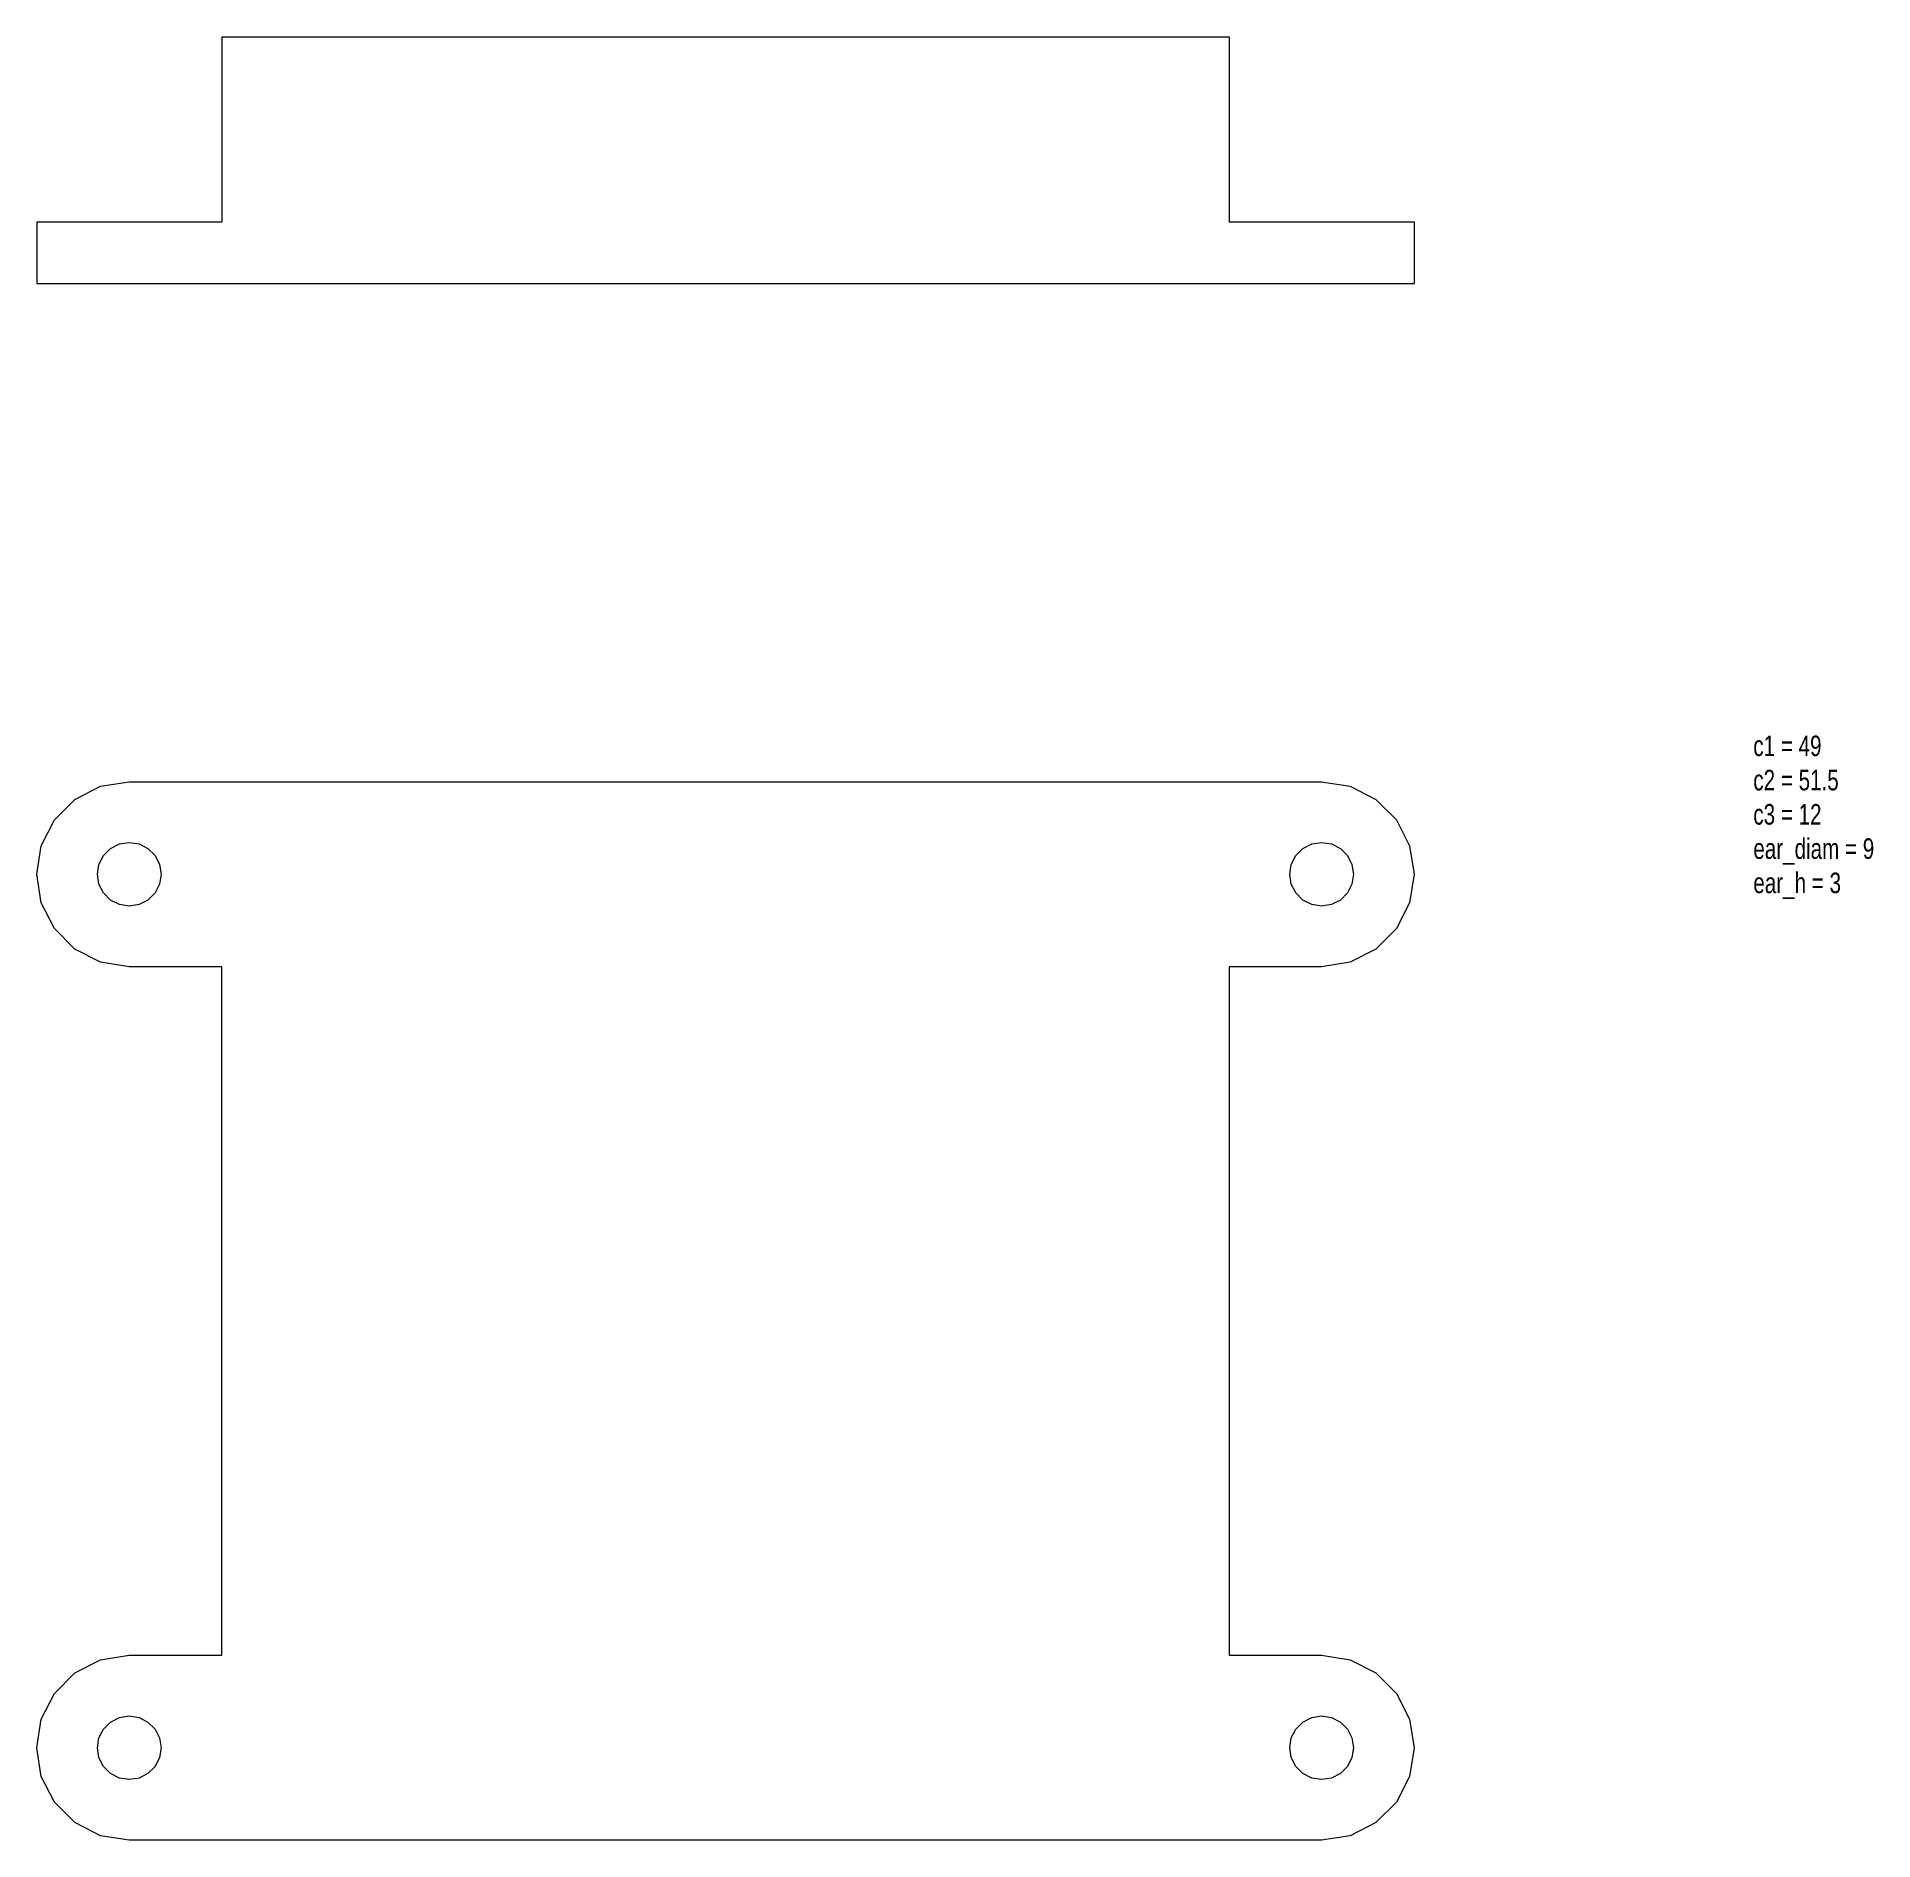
# Model space of a CAD drawing. Header units: millimetres. Extents: x -33.5 to 55.8, y -25.8 to 62.
import ezdxf

# ---------------------------------------------------------------- set-up
doc = ezdxf.new("R2010")
doc.units = ezdxf.units.MM
doc.layers.get('0').update_dxf_attribs({"linetype": 'CONTINUOUS', "lineweight": 0})
doc.layers.add('dimensions', color=2, linetype='CONTINUOUS', lineweight=0)
doc.styles.get("Standard").update_dxf_attribs({"font": 'txt', "width": 0.75})

msp = doc.modelspace()

# ---------------------------------------------------------------- linework, layer by layer
for p, q in [((-24.5, 62), (24.5, 62)), ((-24.5, 62), (-24.5, 53)), ((24.5, 62), (24.5, 53)), ((-33.5, 53), (-24.5, 53)), ((-33.5, 53), (-33.5, 50)), ((24.5, 53), (33.5, 53)), ((33.5, 53), (33.5, 50)), ((-33.5, 50), (33.5, 50)), ((-31.645, 24.891), (-30.391, 25.53)), ((-30.391, 25.53), (-29, 25.75)), ((-29, 25.75), (29, 25.75)), ((29, 25.75), (30.391, 25.53)), ((30.391, 25.53), (31.645, 24.891)), ((-32.641, 23.895), (-31.645, 24.891)), ((31.645, 24.891), (32.641, 23.895)), ((-33.28, 22.641), (-32.641, 23.895)), ((32.641, 23.895), (33.28, 22.641)), ((-33.5, 21.25), (-33.28, 22.641)), ((-30.254, 22.161), (-29.911, 22.504)), ((-29.911, 22.504), (-29.479, 22.724)), ((-29.479, 22.724), (-29, 22.8)), ((-29, 22.8), (-28.521, 22.724)), ((-28.521, 22.724), (-28.089, 22.504)), ((-28.089, 22.504), (-27.746, 22.161)), ((27.746, 22.161), (28.089, 22.504)), ((28.089, 22.504), (28.521, 22.724)), ((28.521, 22.724), (29, 22.8)), ((29, 22.8), (29.479, 22.724)), ((29.479, 22.724), (29.911, 22.504)), ((29.911, 22.504), (30.254, 22.161)), ((33.28, 22.641), (33.5, 21.25)), ((-30.55, 21.25), (-30.474, 21.729)), ((-30.474, 21.729), (-30.254, 22.161)), ((-27.746, 22.161), (-27.526, 21.729)), ((-27.526, 21.729), (-27.45, 21.25)), ((27.45, 21.25), (27.526, 21.729)), ((27.526, 21.729), (27.746, 22.161)), ((30.254, 22.161), (30.474, 21.729)), ((30.474, 21.729), (30.55, 21.25)), ((-33.28, 19.859), (-33.5, 21.25)), ((-30.474, 20.771), (-30.55, 21.25)), ((-30.254, 20.339), (-30.474, 20.771)), ((-27.526, 20.771), (-27.746, 20.339)), ((-27.45, 21.25), (-27.526, 20.771)), ((27.526, 20.771), (27.45, 21.25)), ((27.746, 20.339), (27.526, 20.771)), ((30.474, 20.771), (30.254, 20.339)), ((30.55, 21.25), (30.474, 20.771)), ((33.5, 21.25), (33.28, 19.859)), ((-32.641, 18.605), (-33.28, 19.859)), ((-29.911, 19.996), (-30.254, 20.339)), ((-29.479, 19.776), (-29.911, 19.996)), ((-29, 19.7), (-29.479, 19.776)), ((-28.521, 19.776), (-29, 19.7)), ((-28.089, 19.996), (-28.521, 19.776)), ((-27.746, 20.339), (-28.089, 19.996)), ((28.089, 19.996), (27.746, 20.339)), ((28.521, 19.776), (28.089, 19.996)), ((29, 19.7), (28.521, 19.776)), ((29.479, 19.776), (29, 19.7)), ((29.911, 19.996), (29.479, 19.776)), ((30.254, 20.339), (29.911, 19.996)), ((33.28, 19.859), (32.641, 18.605)), ((-31.645, 17.609), (-32.641, 18.605)), ((32.641, 18.605), (31.645, 17.609)), ((-30.391, 16.97), (-31.645, 17.609)), ((31.645, 17.609), (30.391, 16.97)), ((-29, 16.75), (-30.391, 16.97)), ((-24.5, 16.75), (-29, 16.75)), ((-24.5, -16.75), (-24.5, 16.75)), ((29, 16.75), (24.5, 16.75)), ((24.5, 16.75), (24.5, -16.75)), ((30.391, 16.97), (29, 16.75)), ((-31.645, -17.609), (-30.391, -16.97)), ((-30.391, -16.97), (-29, -16.75)), ((-29, -16.75), (-24.5, -16.75)), ((24.5, -16.75), (29, -16.75)), ((29, -16.75), (30.391, -16.97)), ((30.391, -16.97), (31.645, -17.609)), ((-32.641, -18.605), (-31.645, -17.609)), ((31.645, -17.609), (32.641, -18.605)), ((-33.28, -19.859), (-32.641, -18.605)), ((32.641, -18.605), (33.28, -19.859)), ((-33.5, -21.25), (-33.28, -19.859)), ((-30.474, -20.771), (-30.254, -20.339)), ((-30.254, -20.339), (-29.911, -19.996)), ((-29.911, -19.996), (-29.479, -19.776)), ((-29.479, -19.776), (-29, -19.7)), ((-29, -19.7), (-28.521, -19.776)), ((-28.521, -19.776), (-28.089, -19.996)), ((-28.089, -19.996), (-27.746, -20.339)), ((-27.746, -20.339), (-27.526, -20.771)), ((27.526, -20.771), (27.746, -20.339)), ((27.746, -20.339), (28.089, -19.996)), ((28.089, -19.996), (28.521, -19.776)), ((28.521, -19.776), (29, -19.7)), ((29, -19.7), (29.479, -19.776)), ((29.479, -19.776), (29.911, -19.996)), ((29.911, -19.996), (30.254, -20.339)), ((30.254, -20.339), (30.474, -20.771)), ((33.28, -19.859), (33.5, -21.25)), ((-33.28, -22.641), (-33.5, -21.25)), ((-30.55, -21.25), (-30.474, -20.771)), ((-30.474, -21.729), (-30.55, -21.25)), ((-27.526, -20.771), (-27.45, -21.25)), ((-27.45, -21.25), (-27.526, -21.729)), ((27.45, -21.25), (27.526, -20.771)), ((27.526, -21.729), (27.45, -21.25)), ((30.474, -20.771), (30.55, -21.25)), ((30.55, -21.25), (30.474, -21.729)), ((33.5, -21.25), (33.28, -22.641)), ((-30.254, -22.161), (-30.474, -21.729)), ((-29.911, -22.504), (-30.254, -22.161)), ((-27.746, -22.161), (-28.089, -22.504)), ((-27.526, -21.729), (-27.746, -22.161)), ((27.746, -22.161), (27.526, -21.729)), ((28.089, -22.504), (27.746, -22.161)), ((30.254, -22.161), (29.911, -22.504)), ((30.474, -21.729), (30.254, -22.161)), ((-32.641, -23.895), (-33.28, -22.641)), ((-29.479, -22.724), (-29.911, -22.504)), ((-29, -22.8), (-29.479, -22.724)), ((-28.521, -22.724), (-29, -22.8)), ((-28.089, -22.504), (-28.521, -22.724)), ((28.521, -22.724), (28.089, -22.504)), ((29, -22.8), (28.521, -22.724)), ((29.479, -22.724), (29, -22.8)), ((29.911, -22.504), (29.479, -22.724)), ((33.28, -22.641), (32.641, -23.895)), ((-31.645, -24.891), (-32.641, -23.895)), ((32.641, -23.895), (31.645, -24.891)), ((-30.391, -25.53), (-31.645, -24.891)), ((31.645, -24.891), (30.391, -25.53)), ((-29, -25.75), (-30.391, -25.53)), ((29, -25.75), (-29, -25.75)), ((30.391, -25.53), (29, -25.75))]:
    msp.add_line(p, q)

# ---------------------------------------------------------------- texts
at = {"layer": 'dimensions', "insert": (50, 28), "char_height": 1, "width": 100, "attachment_point": 1}
msp.add_mtext('c1 = 49\\Pc2 = 51.5\\Pc3 = 12\\Pear_diam = 9\\Pear_h = 3', dxfattribs=at)

doc.saveas('drawing.dxf')
